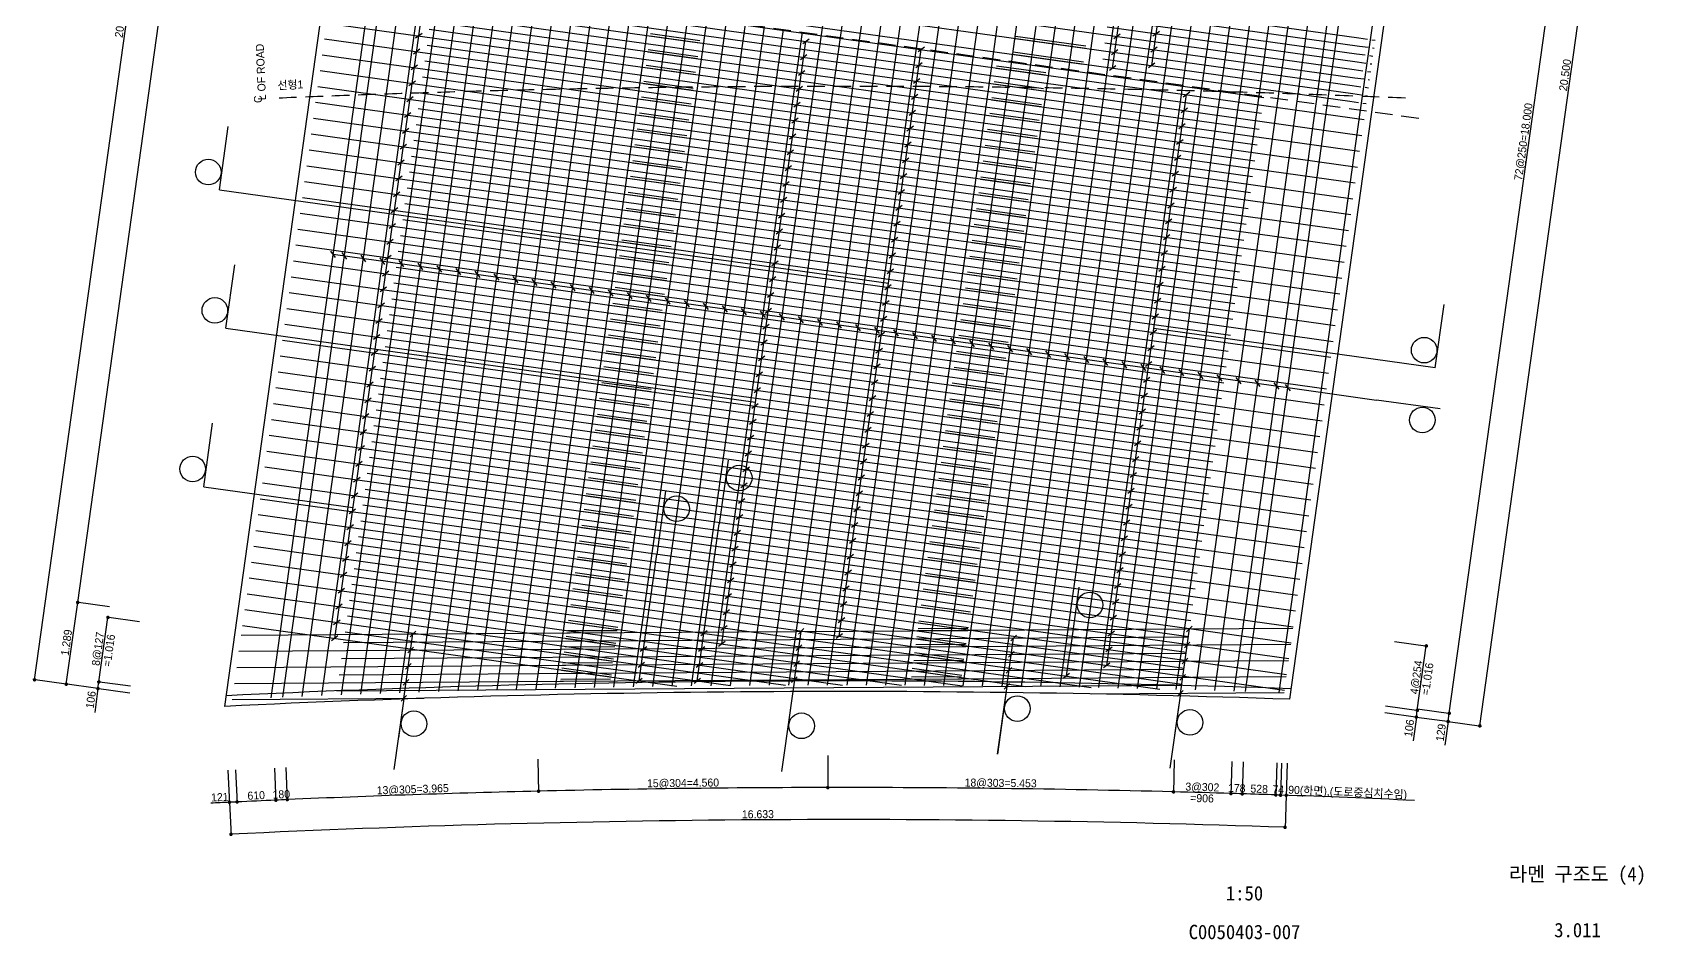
# Model space of a CAD drawing. Extents: x 2629709 to 3675628, y 1179 to 102095.
# Drawn here: x 3110804 to 3136242, y 1179 to 15340 of the extents above; entities that cross this region are included whole.
import ezdxf
from ezdxf.enums import TextEntityAlignment as Align

# ---------------------------------------------------------------- set-up
doc = ezdxf.new("R2010")
doc.units = 0
doc.header["$LTSCALE"] = 550
doc.header["$MEASUREMENT"] = 0
doc.linetypes.add('A-DASHD01', pattern=[0.75, 0.5, -0.25])
doc.linetypes.add('HIDDEN', pattern=[0.375, 0.25, -0.125])
for name, color, linetype in [('CS-CNTL', 1, 'A-DASHD01'), ('CS-CONC-MAJR', 4, 'CONTINUOUS'), ('CS-CONC-MINR', 3, 'A-DASHD01'), ('CS-DIML', 1, 'CONTINUOUS'), ('CS-DIMT', 3, 'CONTINUOUS'), ('CS-MISC', 3, 'CONTINUOUS'), ('CS-RBAR-EREC', 6, 'CONTINUOUS'), ('CS-RBAR-MAJR', 6, 'CONTINUOUS'), ('CS-SYMB', 3, 'CONTINUOUS'), ('CS-SYMB-LIN3', 1, 'CONTINUOUS'), ('CS-TEXT', 3, 'CONTINUOUS'), ('TITLE-TEXT', 7, 'CONTINUOUS')]:
    doc.layers.add(name, color=color, linetype=linetype)
doc.styles.add('A_STANDARD', font='Dotum.ttf')
doc.styles.add('TB_TEXT', font='DotumChe.ttf')

# ---------------------------------------------------------------- blocks, each defined once
blk = doc.blocks.new('CXLEATK')
at = {"layer": 'CS-MISC'}
blk.add_line((-0.883885, 0.883882), (0.883882, -0.883882), dxfattribs=at)
blk = doc.blocks.new('CSBNUM1')
at = {"layer": 'CS-SYMB-LIN3'}
blk.add_line((0, 0), (20, 0), dxfattribs=at)
blk.add_circle((5, 4.2), 4, dxfattribs=at)
at = {"layer": 'CS-TEXT', "style": 'A_STANDARD', "flags": 1}
blk.add_attdef('RB_NO', text='', height=2.5, dxfattribs=at).set_placement((5, 4.2), align=Align.MIDDLE)
for tag, p in [('RB_DIA', (11.5, 1.5)), ('RB_LEN', (1.739, -3.958874))]:
    blk.add_attdef(tag, p, '', height=2.5, dxfattribs=at)
blk = doc.blocks.new('CSNUM1-KCFIT')
at = {"layer": 'CS-SYMB-LIN3'}
blk.add_line((0, 0), (20, 0), dxfattribs=at)
blk.add_circle((5, 4.2), 4, dxfattribs=at)
at = {"layer": 'CS-TEXT', "style": 'A_STANDARD', "width": 1.529584, "flags": 1}
blk.add_attdef('RB_NO', text='', height=2.5, dxfattribs=at).set_placement((1.604173, 2.917017), (8.341627, 2.917017), align=Align.FIT)
at = {"layer": 'CS-TEXT', "style": 'A_STANDARD', "flags": 1}
for tag, p in [('RB_DIA', (11.5, 1.5)), ('RB_LEN', (1.739, -3.958874))]:
    blk.add_attdef(tag, p, '', height=2.5, dxfattribs=at)
blk = doc.blocks.new('CXDIMDT2')
at = {"layer": 'CS-MISC', "const_width": 0.5}
blk.add_lwpolyline([(0.25, 0, 1), (-0.25, 0, 1)], format="xyb", close=True, dxfattribs=at)

msp = doc.modelspace()

# ---------------------------------------------------------------- linework, layer by layer
at = {"layer": 'CS-CNTL'}
msp.add_line((3114613, 16495), (3132514, 13994), dxfattribs=at)
msp.add_arc((3123446, -195500), 210000, 87.59791, 92.40441, dxfattribs=at)
at = {"layer": 'CS-CONC-MAJR', "linetype": 'Continuous'}
for p, q in [((3113806, 4818), (3116674, 25346)), ((3132148, 17197), (3130434, 4928))]:
    msp.add_line(p, q, dxfattribs=at)
msp.add_arc((3123446, -195500), 200550, 88.00328, 92.7552, dxfattribs=at)
at = {"layer": 'CS-CONC-MINR', "linetype": 'Continuous'}
msp.add_arc((3123446, -195500), 200715, 87.99837, 92.74629, dxfattribs=at)
at = {"layer": 'CS-DIML'}
for p, q in [((3110835, 5233), (3113703, 25761)), ((3111509, 6440), (3114172, 25505)), ((3133405, 4513), (3136242, 24816)), ((3127671, 14784), (3129030, 24512)), ((3128282, 14825), (3129602, 24270)), ((3132928, 4710), (3135418, 22537)), ((3115522, 5880), (3116940, 16031)), ((3121568, 5792), (3122882, 15201)), ((3123402, 5915), (3124682, 15076)), ((3127579, 5457), (3128825, 14371)), ((3113721, 12884), (3124172, 11424)), ((3115499, 11878), (3130409, 9795)), ((3113824, 10724), (3122095, 9568)), ((3132710, 10104), (3128314, 10719)), ((3130409, 9795), (3131794, 9601)), ((3113478, 8248), (3115807, 7922)), ((3121288, 5958), (3121527, 7670)), ((3120345, 5711), (3120551, 7189)), ((3111330, 5164), (3111509, 6440)), ((3112004, 6371), (3111484, 6444)), ((3111840, 5200), (3111981, 6206)), ((3112476, 6137), (3111956, 6210)), ((3116602, 4941), (3116743, 5948)), ((3121184, 5215), (3121288, 5958)), ((3122701, 5233), (3122807, 5988)), ((3126019, 5129), (3126124, 5884)), ((3128730, 5021), (3128871, 6028)), ((3120275, 5215), (3120345, 5711)), ((3126950, 5293), (3127006, 5689)), ((3132075, 5832), (3132595, 5759)), ((3132429, 4756), (3132570, 5762)), ((3111330, 5164), (3110810, 5237)), ((3111825, 5095), (3111306, 5168)), ((3111825, 5095), (3111774, 4724)), ((3112321, 5026), (3111801, 5098)), ((3112335, 5131), (3111815, 5203)), ((3111825, 5095), (3111840, 5200)), ((3122701, 5233), (3122568, 4278)), ((3126019, 5129), (3125871, 4070)), ((3116602, 4941), (3116517, 4329)), ((3128730, 5021), (3128567, 3854)), ((3131920, 4721), (3132440, 4648)), ((3131934, 4825), (3132454, 4753)), ((3132415, 4651), (3132363, 4280)), ((3132415, 4651), (3132429, 4756)), ((3132415, 4651), (3132935, 4579)), ((3132433, 4779), (3132953, 4706)), ((3132910, 4582), (3132858, 4211)), ((3132910, 4582), (3132928, 4710)), ((3132910, 4582), (3133430, 4510))]:
    msp.add_line(p, q, dxfattribs=at)
at = {"layer": 'CS-DIML', "linetype": 'Continuous'}
for p, q in [((3113854, 3819), (3113880, 3295)), ((3113974, 3825), (3113999, 3301)), ((3113974, 3825), (3113999, 3301)), ((3114581, 3853), (3114604, 3328)), ((3114581, 3853), (3114604, 3328)), ((3114759, 3861), (3114782, 3336)), ((3114759, 3861), (3114782, 3336)), ((3118694, 3993), (3118707, 3469)), ((3118694, 3993), (3118707, 3469)), ((3123221, 4050), (3123222, 3525)), ((3123221, 4050), (3123222, 3525)), ((3128634, 3983), (3128620, 3458)), ((3128634, 3983), (3128620, 3458)), ((3129534, 3957), (3129518, 3432)), ((3129534, 3957), (3129518, 3432)), ((3129711, 3952), (3129695, 3427)), ((3129711, 3952), (3129695, 3427)), ((3130236, 3934), (3130218, 3410)), ((3130236, 3934), (3130218, 3410)), ((3130310, 3932), (3130292, 3407)), ((3130310, 3932), (3130292, 3407)), ((3130399, 3929), (3130381, 3404)), ((3113878, 3320), (3113904, 2796)), ((3130382, 3429), (3130364, 2904))]:
    msp.add_line(p, q, dxfattribs=at)
for radius, start, end in [(199050, 92.7552, 92.83939), (199050, 92.72074, 92.7552), (199050, 92.54644, 92.72074), (199050, 92.49504, 92.54644), (199050, 91.3646, 92.49504), (199050, 90.06474, 91.3646), (199050, 88.51032, 90.06474), (199050, 88.25175, 88.51032), (199050, 88.20091, 88.25175), (199050, 88.05024, 88.20091), (199050, 88.02901, 88.05024), (199050, 87.42651, 88.02901), (198550, 88.00328, 92.7552)]:
    msp.add_arc((3123446, -195500), radius, start, end, dxfattribs=at)
at = {"layer": 'CS-RBAR-EREC'}
for p, q in [((3120454, 15324), (3121226, 15216)), ((3126154, 15285), (3127253, 15131)), ((3120419, 15076), (3121192, 14968)), ((3126119, 15037), (3127218, 14884)), ((3120385, 14829), (3121157, 14721)), ((3125856, 14822), (3126629, 14714)), ((3120350, 14581), (3121123, 14473)), ((3125822, 14574), (3126594, 14466)), ((3120316, 14334), (3121088, 14226)), ((3125787, 14326), (3126560, 14219)), ((3120281, 14086), (3121053, 13978)), ((3125753, 14079), (3126525, 13971)), ((3120246, 13838), (3121019, 13731)), ((3125718, 13831), (3126491, 13723)), ((3120212, 13591), (3120984, 13483)), ((3125683, 13584), (3126456, 13476)), ((3120177, 13343), (3120950, 13235)), ((3125649, 13336), (3126421, 13228)), ((3120143, 13096), (3120915, 12988)), ((3125614, 13088), (3126387, 12981)), ((3120108, 12848), (3120881, 12740)), ((3125580, 12841), (3126352, 12733)), ((3120073, 12600), (3120846, 12493)), ((3125545, 12593), (3126318, 12485)), ((3120039, 12353), (3120811, 12245)), ((3125510, 12346), (3126283, 12238)), ((3120004, 12105), (3120777, 11997)), ((3125476, 12098), (3126248, 11990)), ((3119970, 11858), (3120742, 11750)), ((3125441, 11850), (3126214, 11743)), ((3119935, 11610), (3120708, 11502)), ((3125407, 11603), (3126179, 11495)), ((3119900, 11363), (3120673, 11255)), ((3125372, 11355), (3126145, 11247)), ((3119866, 11115), (3120638, 11007)), ((3125337, 11108), (3126110, 11000)), ((3119831, 10867), (3120604, 10759)), ((3125303, 10860), (3126075, 10752)), ((3119797, 10620), (3120569, 10512)), ((3125268, 10613), (3126041, 10505)), ((3119762, 10372), (3120535, 10264)), ((3125234, 10365), (3126006, 10257)), ((3119727, 10125), (3120500, 10017)), ((3125199, 10117), (3125972, 10009)), ((3119693, 9877), (3120465, 9769)), ((3125165, 9870), (3125937, 9762)), ((3119658, 9629), (3120431, 9521)), ((3125130, 9622), (3125902, 9514)), ((3119624, 9382), (3120396, 9274)), ((3125095, 9375), (3125868, 9267)), ((3119589, 9134), (3120362, 9026)), ((3125061, 9127), (3125833, 9019)), ((3119555, 8887), (3120327, 8779)), ((3125026, 8879), (3125799, 8771)), ((3119520, 8639), (3120292, 8531)), ((3124992, 8632), (3125764, 8524)), ((3119451, 8144), (3120223, 8036)), ((3119485, 8391), (3120258, 8283)), ((3124957, 8384), (3125729, 8276)), ((3119416, 7896), (3120189, 7788)), ((3124888, 7889), (3125660, 7781)), ((3124922, 8137), (3125695, 8029)), ((3119382, 7649), (3120154, 7541)), ((3124853, 7641), (3125626, 7533)), ((3119347, 7401), (3120119, 7293)), ((3124819, 7394), (3125591, 7286)), ((3119312, 7153), (3120085, 7045)), ((3124784, 7146), (3125556, 7038)), ((3119278, 6906), (3120050, 6798)), ((3124749, 6899), (3125522, 6791)), ((3119243, 6658), (3120016, 6550)), ((3124715, 6651), (3125487, 6543)), ((3119209, 6411), (3119981, 6303)), ((3124680, 6403), (3125453, 6295)), ((3119174, 6163), (3119946, 6055)), ((3124646, 6156), (3125418, 6048)), ((3119139, 5915), (3119912, 5807)), ((3119157, 6000), (3119933, 6005)), ((3124611, 5908), (3125384, 5800)), ((3124635, 6036), (3125411, 6041)), ((3119105, 5668), (3119877, 5560)), ((3119122, 5748), (3119898, 5753)), ((3124576, 5661), (3125349, 5553)), ((3124600, 5784), (3125376, 5789)), ((3119070, 5420), (3119843, 5312)), ((3119087, 5497), (3119863, 5502)), ((3124542, 5413), (3125314, 5305)), ((3124565, 5533), (3125341, 5538)), ((3119052, 5245), (3119828, 5250)), ((3124530, 5281), (3125305, 5286))]:
    msp.add_line(p, q, dxfattribs=at)
at = {"layer": 'CS-RBAR-MAJR'}
for p, q in [((3123124, 15306), (3124527, 25347)), ((3123421, 15264), (3124830, 25346)), ((3123718, 15223), (3125132, 25344)), ((3124015, 15181), (3125435, 25341)), ((3124313, 15140), (3125737, 25338)), ((3124610, 15098), (3126040, 25335)), ((3124907, 15057), (3126342, 25331)), ((3125204, 15015), (3126645, 25327)), ((3125501, 14974), (3126947, 25322)), ((3125798, 14932), (3127249, 25317)), ((3126095, 14891), (3127551, 25312)), ((3126392, 14849), (3127853, 25306)), ((3126689, 14808), (3128155, 25300)), ((3126987, 14766), (3128457, 25293)), ((3127284, 14724), (3128759, 25286)), ((3127581, 14683), (3129061, 25279)), ((3127878, 14641), (3129363, 25271)), ((3128175, 14600), (3129665, 25262)), ((3128472, 14558), (3129966, 25254)), ((3128769, 14517), (3130268, 25245)), ((3129066, 14475), (3130570, 25235)), ((3129363, 14434), (3130871, 25225)), ((3129661, 14392), (3131173, 25215)), ((3129958, 14351), (3131474, 25204)), ((3130255, 14309), (3131775, 25193)), ((3130552, 14268), (3132077, 25181)), ((3130849, 14226), (3132378, 25169)), ((3131024, 14202), (3132556, 25162)), ((3131544, 14129), (3133082, 25140)), ((3114532, 4952), (3116115, 16285)), ((3114712, 4960), (3116290, 16260)), ((3115016, 4973), (3116588, 16219)), ((3115321, 4985), (3116885, 16177)), ((3115626, 4998), (3117182, 16136)), ((3115930, 5009), (3117479, 16094)), ((3116235, 5020), (3117776, 16053)), ((3116539, 5031), (3118073, 16011)), ((3116843, 5041), (3118370, 15970)), ((3117148, 5051), (3118667, 15928)), ((3117452, 5060), (3118964, 15887)), ((3117756, 5069), (3119262, 15845)), ((3118060, 5078), (3119559, 15804)), ((3118364, 5086), (3119856, 15762)), ((3118668, 5093), (3120153, 15721)), ((3118972, 5100), (3120450, 15679)), ((3119276, 5107), (3120747, 15638)), ((3119580, 5113), (3121044, 15596)), ((3119883, 5118), (3121341, 15555)), ((3120187, 5124), (3121639, 15513)), ((3120490, 5128), (3121936, 15472)), ((3120794, 5132), (3122233, 15430)), ((3121097, 5136), (3122530, 15389)), ((3121401, 5140), (3122827, 15347)), ((3121704, 5142), (3123124, 15306)), ((3122007, 5145), (3123421, 15264)), ((3122311, 5147), (3123718, 15223)), ((3122614, 5148), (3124015, 15181)), ((3122917, 5149), (3124313, 15140)), ((3123220, 5150), (3124610, 15098)), ((3123523, 5150), (3124907, 15057)), ((3123826, 5150), (3125204, 15015)), ((3124128, 5149), (3125501, 14974)), ((3124431, 5148), (3125798, 14932)), ((3124734, 5146), (3126095, 14891)), ((3125036, 5144), (3126392, 14849)), ((3125339, 5141), (3126689, 14808)), ((3125641, 5138), (3126987, 14766)), ((3125944, 5134), (3127284, 14724)), ((3126246, 5130), (3127581, 14683)), ((3126548, 5126), (3127878, 14641)), ((3126851, 5121), (3128175, 14600)), ((3127153, 5116), (3128472, 14558)), ((3127455, 5110), (3128769, 14517)), ((3127757, 5104), (3129066, 14475)), ((3128059, 5097), (3129363, 14434)), ((3128361, 5090), (3129661, 14392)), ((3128663, 5082), (3129958, 14351)), ((3128964, 5074), (3130255, 14309)), ((3129266, 5066), (3130552, 14268)), ((3129568, 5057), (3130849, 14226)), ((3129746, 5051), (3131024, 14202)), ((3130273, 5034), (3131544, 14129))]:
    msp.add_line(p, q, dxfattribs=at)
at = {"layer": 'CS-RBAR-MAJR', "linetype": 'Continuous'}
for p, q in [((3117104, 16134), (3130031, 14328)), ((3119820, 16134), (3127248, 15096)), ((3115467, 15984), (3121221, 15180)), ((3117069, 15887), (3129997, 14081)), ((3119786, 15886), (3127213, 14848)), ((3126253, 15992), (3131514, 15257)), ((3115433, 15737), (3121187, 14933)), ((3117035, 15639), (3129962, 13833)), ((3120484, 15536), (3126624, 14678)), ((3126218, 15744), (3131479, 15009)), ((3127621, 15675), (3131525, 15129)), ((3115398, 15489), (3121152, 14685)), ((3117000, 15392), (3129927, 13585)), ((3120449, 15288), (3126589, 14430)), ((3126183, 15497), (3131445, 14762)), ((3127586, 15427), (3131491, 14882)), ((3115364, 15242), (3121118, 14438)), ((3116965, 15144), (3129893, 13338)), ((3120414, 15041), (3126555, 14183)), ((3126149, 15249), (3131410, 14514)), ((3127551, 15180), (3131456, 14634)), ((3115329, 14994), (3121083, 14190)), ((3116931, 14896), (3129858, 13090)), ((3120380, 14793), (3126520, 13935)), ((3125851, 14786), (3131598, 13983)), ((3126114, 15002), (3131376, 14267)), ((3127517, 14932), (3131421, 14386)), ((3115294, 14746), (3121048, 13942)), ((3116896, 14649), (3129824, 12843)), ((3120345, 14546), (3126486, 13688)), ((3125817, 14538), (3131564, 13735)), ((3115225, 14251), (3120979, 13447)), ((3115260, 14499), (3121014, 13695)), ((3116862, 14401), (3129789, 12595)), ((3120311, 14298), (3126451, 13440)), ((3125782, 14291), (3131529, 13488)), ((3115191, 14004), (3120945, 13200)), ((3116827, 14154), (3129755, 12347)), ((3120276, 14050), (3126416, 13192)), ((3125748, 14043), (3131494, 13240)), ((3115156, 13756), (3120910, 12952)), ((3116793, 13906), (3129720, 12100)), ((3120241, 13803), (3126382, 12945)), ((3125713, 13796), (3131460, 12993)), ((3115121, 13508), (3120876, 12704)), ((3116758, 13658), (3129685, 11852)), ((3120207, 13555), (3126347, 12697)), ((3125678, 13548), (3131425, 12745)), ((3115087, 13261), (3120841, 12457)), ((3116723, 13411), (3129651, 11605)), ((3120172, 13308), (3126313, 12450)), ((3125644, 13300), (3131391, 12497)), ((3115052, 13013), (3120806, 12209)), ((3116689, 13163), (3129616, 11357)), ((3120138, 13060), (3126278, 12202)), ((3125609, 13053), (3131356, 12250)), ((3115018, 12766), (3120772, 11962)), ((3116654, 12916), (3129582, 11109)), ((3120103, 12812), (3126243, 11955)), ((3125575, 12805), (3131321, 12002)), ((3114983, 12518), (3120737, 11714)), ((3116620, 12668), (3129547, 10862)), ((3120068, 12565), (3126209, 11707)), ((3125540, 12558), (3131287, 11755)), ((3114948, 12270), (3120703, 11467)), ((3116585, 12420), (3129512, 10614)), ((3120034, 12317), (3126174, 11459)), ((3125505, 12310), (3131252, 11507)), ((3114914, 12023), (3120668, 11219)), ((3116550, 12173), (3129478, 10367)), ((3119999, 12070), (3126140, 11212)), ((3125471, 12062), (3131218, 11260)), ((3114879, 11775), (3120633, 10971)), ((3116516, 11925), (3129443, 10119)), ((3119965, 11822), (3126105, 10964)), ((3125436, 11815), (3131183, 11012)), ((3114845, 11528), (3120599, 10724)), ((3116481, 11678), (3129409, 9871)), ((3119930, 11574), (3126070, 10717)), ((3125402, 11567), (3131148, 10764)), ((3114810, 11280), (3120564, 10476)), ((3116447, 11430), (3129374, 9624)), ((3119895, 11327), (3126036, 10469)), ((3125367, 11320), (3131114, 10517)), ((3114775, 11032), (3120530, 10229)), ((3116412, 11182), (3129339, 9376)), ((3119861, 11079), (3126001, 10221)), ((3125333, 11072), (3131079, 10269)), ((3114741, 10785), (3120495, 9981)), ((3116343, 10687), (3129270, 8881)), ((3116377, 10935), (3129305, 9129)), ((3119826, 10832), (3125967, 9974)), ((3125298, 10824), (3131045, 10022)), ((3114706, 10537), (3120460, 9733)), ((3116308, 10440), (3129236, 8634)), ((3119792, 10584), (3125932, 9726)), ((3125263, 10577), (3131010, 9774)), ((3114672, 10290), (3120426, 9486)), ((3116274, 10192), (3129201, 8386)), ((3119757, 10336), (3125897, 9479)), ((3125229, 10329), (3130975, 9526)), ((3114637, 10042), (3120391, 9238)), ((3116239, 9945), (3129166, 8138)), ((3119722, 10089), (3125863, 9231)), ((3125194, 10082), (3130941, 9279)), ((3114603, 9795), (3120357, 8991)), ((3116204, 9697), (3129132, 7891)), ((3119688, 9841), (3125828, 8983)), ((3125160, 9834), (3130906, 9031)), ((3114568, 9547), (3120322, 8743)), ((3116170, 9449), (3129097, 7643)), ((3119653, 9594), (3125794, 8736)), ((3125125, 9586), (3130872, 8784)), ((3114533, 9299), (3120287, 8495)), ((3116135, 9202), (3129063, 7396)), ((3119619, 9346), (3125759, 8488)), ((3125090, 9339), (3130837, 8536)), ((3114499, 9052), (3120253, 8248)), ((3116101, 8954), (3129028, 7148)), ((3119584, 9098), (3125724, 8241)), ((3125056, 9091), (3130803, 8288)), ((3114464, 8804), (3120218, 8000)), ((3116066, 8707), (3128993, 6900)), ((3119550, 8851), (3125690, 7993)), ((3125021, 8844), (3130768, 8041)), ((3114430, 8557), (3120184, 7753)), ((3116031, 8459), (3128959, 6653)), ((3119515, 8603), (3125655, 7745)), ((3124987, 8596), (3130733, 7793)), ((3114395, 8309), (3120149, 7505)), ((3115997, 8211), (3128924, 6405)), ((3119480, 8356), (3125621, 7498)), ((3124952, 8349), (3130699, 7546)), ((3114360, 8061), (3120114, 7257)), ((3115962, 7964), (3128890, 6158)), ((3119446, 8108), (3125586, 7250)), ((3124917, 8101), (3130664, 7298)), ((3114326, 7814), (3120080, 7010)), ((3115928, 7716), (3128855, 5910)), ((3119411, 7861), (3125552, 7003)), ((3124883, 7853), (3130630, 7050)), ((3114291, 7566), (3120045, 6762)), ((3115893, 7469), (3128821, 5662)), ((3119377, 7613), (3125517, 6755)), ((3124848, 7606), (3130595, 6803)), ((3114257, 7319), (3120011, 6515)), ((3115858, 7221), (3128786, 5415)), ((3119342, 7365), (3125482, 6507)), ((3124814, 7358), (3130560, 6555)), ((3114222, 7071), (3119976, 6267)), ((3115824, 6973), (3128751, 5167)), ((3119273, 6870), (3125413, 6012)), ((3119307, 7118), (3125448, 6260)), ((3124779, 7111), (3130526, 6308)), ((3114187, 6823), (3119942, 6019)), ((3115789, 6726), (3127338, 5112)), ((3119238, 6623), (3125379, 5765)), ((3124710, 6615), (3130457, 5812)), ((3124744, 6863), (3130491, 6060)), ((3114153, 6576), (3119907, 5772)), ((3115755, 6478), (3125324, 5141)), ((3119204, 6375), (3125344, 5517)), ((3124675, 6368), (3130422, 5565)), ((3114118, 6328), (3119872, 5524)), ((3115720, 6231), (3123454, 5150)), ((3119169, 6127), (3125309, 5269)), ((3124641, 6120), (3130387, 5317)), ((3114063, 5930), (3119934, 5969)), ((3114084, 6081), (3119838, 5277)), ((3115662, 5815), (3128854, 5902)), ((3115686, 5983), (3121702, 5142)), ((3119134, 5880), (3124373, 5148)), ((3119146, 5964), (3125412, 6005)), ((3124606, 5873), (3130353, 5070)), ((3124624, 6000), (3130488, 6039)), ((3114027, 5679), (3119899, 5717)), ((3115627, 5563), (3128819, 5650)), ((3119100, 5632), (3122565, 5148)), ((3119111, 5712), (3125377, 5753)), ((3124571, 5625), (3128410, 5089)), ((3124589, 5748), (3130453, 5787)), ((3113992, 5427), (3119864, 5466)), ((3115592, 5312), (3128784, 5399)), ((3119065, 5385), (3120863, 5133)), ((3119076, 5461), (3125342, 5502)), ((3124537, 5377), (3126311, 5130)), ((3124554, 5497), (3130418, 5535)), ((3113957, 5175), (3119829, 5214)), ((3115557, 5060), (3128749, 5147)), ((3119041, 5209), (3125307, 5250)), ((3124518, 5245), (3130383, 5284)), ((3113922, 4924), (3116913, 4944)), ((3127335, 5012), (3130348, 5032))]:
    msp.add_line(p, q, dxfattribs=at)
at = {"layer": 'CS-RBAR-MAJR', "linetype": 'HIDDEN'}
for p, q in [((3131479, 15009), (3131737, 14973)), ((3131514, 15257), (3131771, 15221)), ((3131525, 15129), (3131754, 15097)), ((3131445, 14762), (3131702, 14726)), ((3131491, 14882), (3131719, 14850)), ((3131410, 14514), (3131667, 14478)), ((3131456, 14634), (3131685, 14602)), ((3131376, 14267), (3131633, 14231)), ((3131421, 14386), (3131650, 14354))]:
    msp.add_line(p, q, dxfattribs=at)

# ---------------------------------------------------------------- block references
at = {"layer": 'CS-RBAR-MAJR', "xscale": 50, "yscale": 50, "zscale": 50}
for p, rotation in [((3113721, 12884), 82.04627800000003), ((3113824, 10724), 82.04627800000003), ((3132710, 10104), 82.04627800000003), ((3132784, 9463), 172.046278), ((3113478, 8248), 82.04627800000003)]:
    msp.add_blockref('CSBNUM1', p, dxfattribs=dict(at, rotation=rotation))
at = {"layer": 'CS-SYMB'}
for name, p, xscale, yscale, zscale, rotation in [('CXLEATK', (3116836, 15288), 49.99999999999999, 49.99999999999999, 49.99999999999999, 262.046278), ('CXLEATK', (3127740, 15279), 49.99999999999999, 49.99999999999999, 49.99999999999999, 262.046278), ('CXLEATK', (3128351, 15320), 49.99999999999999, 49.99999999999999, 49.99999999999999, 262.046278), ('CXLEATK', (3116802, 15041), 49.99999999999999, 49.99999999999999, 49.99999999999999, 262.046278), ('CXLEATK', (3122882, 15201), 49.99999999999999, 49.99999999999999, 49.99999999999999, 262.046278), ('CXLEATK', (3124682, 15076), 49.99999999999999, 49.99999999999999, 49.99999999999999, 262.046278), ('CXLEATK', (3127705, 15032), 49.99999999999999, 49.99999999999999, 49.99999999999999, 262.046278), ('CXLEATK', (3128317, 15073), 49.99999999999999, 49.99999999999999, 49.99999999999999, 262.046278), ('CXLEATK', (3116767, 14793), 49.99999999999999, 49.99999999999999, 49.99999999999999, 262.046278), ('CXLEATK', (3122813, 14706), 49.99999999999999, 49.99999999999999, 49.99999999999999, 262.046278), ('CXLEATK', (3122848, 14953), 49.99999999999999, 49.99999999999999, 49.99999999999999, 262.046278), ('CXLEATK', (3124648, 14828), 49.99999999999999, 49.99999999999999, 49.99999999999999, 262.046278), ('CXLEATK', (3127671, 14784), 49.99999999999999, 49.99999999999999, 49.99999999999999, 262.046278), ('CXLEATK', (3128282, 14825), 49.99999999999999, 49.99999999999999, 49.99999999999999, 262.046278), ('CXLEATK', (3116732, 14545), 49.99999999999999, 49.99999999999999, 49.99999999999999, 262.046278), ('CXLEATK', (3122778, 14458), 49.99999999999999, 49.99999999999999, 49.99999999999999, 262.046278), ('CXLEATK', (3124613, 14580), 49.99999999999999, 49.99999999999999, 49.99999999999999, 262.046278), ('CXLEATK', (3116698, 14298), 49.99999999999999, 49.99999999999999, 49.99999999999999, 262.046278), ('CXLEATK', (3122744, 14210), 49.99999999999999, 49.99999999999999, 49.99999999999999, 262.046278), ('CXLEATK', (3124578, 14333), 49.99999999999999, 49.99999999999999, 49.99999999999999, 262.046278), ('CXLEATK', (3128825, 14371), 49.99999999999999, 49.99999999999999, 49.99999999999999, 262.046278), ('CXLEATK', (3116663, 14050), 49.99999999999999, 49.99999999999999, 49.99999999999999, 262.046278), ('CXLEATK', (3122709, 13963), 49.99999999999999, 49.99999999999999, 49.99999999999999, 262.046278), ('CXLEATK', (3124544, 14085), 49.99999999999999, 49.99999999999999, 49.99999999999999, 262.046278), ('CXLEATK', (3128790, 14123), 49.99999999999999, 49.99999999999999, 49.99999999999999, 262.046278), ('CXLEATK', (3116629, 13803), 49.99999999999999, 49.99999999999999, 49.99999999999999, 262.046278), ('CXLEATK', (3122675, 13715), 49.99999999999999, 49.99999999999999, 49.99999999999999, 262.046278), ('CXLEATK', (3124509, 13838), 49.99999999999999, 49.99999999999999, 49.99999999999999, 262.046278), ('CXLEATK', (3128755, 13875), 49.99999999999999, 49.99999999999999, 49.99999999999999, 262.046278), ('CXLEATK', (3116594, 13555), 49.99999999999999, 49.99999999999999, 49.99999999999999, 262.046278), ('CXLEATK', (3122640, 13468), 49.99999999999999, 49.99999999999999, 49.99999999999999, 262.046278), ('CXLEATK', (3124475, 13590), 49.99999999999999, 49.99999999999999, 49.99999999999999, 262.046278), ('CXLEATK', (3128721, 13628), 49.99999999999999, 49.99999999999999, 49.99999999999999, 262.046278), ('CXLEATK', (3116559, 13308), 49.99999999999999, 49.99999999999999, 49.99999999999999, 262.046278), ('CXLEATK', (3122606, 13220), 49.99999999999999, 49.99999999999999, 49.99999999999999, 262.046278), ('CXLEATK', (3124440, 13342), 49.99999999999999, 49.99999999999999, 49.99999999999999, 262.046278), ('CXLEATK', (3128686, 13380), 49.99999999999999, 49.99999999999999, 49.99999999999999, 262.046278), ('CXLEATK', (3116525, 13060), 49.99999999999999, 49.99999999999999, 49.99999999999999, 262.046278), ('CXLEATK', (3122571, 12972), 49.99999999999999, 49.99999999999999, 49.99999999999999, 262.046278), ('CXLEATK', (3124405, 13095), 49.99999999999999, 49.99999999999999, 49.99999999999999, 262.046278), ('CXLEATK', (3128652, 13133), 49.99999999999999, 49.99999999999999, 49.99999999999999, 262.046278), ('CXLEATK', (3116490, 12812), 49.99999999999999, 49.99999999999999, 49.99999999999999, 262.046278), ('CXLEATK', (3122536, 12725), 49.99999999999999, 49.99999999999999, 49.99999999999999, 262.046278), ('CXLEATK', (3124371, 12847), 49.99999999999999, 49.99999999999999, 49.99999999999999, 262.046278), ('CXLEATK', (3128617, 12885), 49.99999999999999, 49.99999999999999, 49.99999999999999, 262.046278), ('CXLEATK', (3116456, 12565), 49.99999999999999, 49.99999999999999, 49.99999999999999, 262.046278), ('CXLEATK', (3122502, 12477), 49.99999999999999, 49.99999999999999, 49.99999999999999, 262.046278), ('CXLEATK', (3124336, 12600), 49.99999999999999, 49.99999999999999, 49.99999999999999, 262.046278), ('CXLEATK', (3128582, 12637), 49.99999999999999, 49.99999999999999, 49.99999999999999, 262.046278), ('CXLEATK', (3116421, 12317), 49.99999999999999, 49.99999999999999, 49.99999999999999, 262.046278), ('CXLEATK', (3122467, 12230), 49.99999999999999, 49.99999999999999, 49.99999999999999, 262.046278), ('CXLEATK', (3124302, 12352), 49.99999999999999, 49.99999999999999, 49.99999999999999, 262.046278), ('CXLEATK', (3128548, 12390), 49.99999999999999, 49.99999999999999, 49.99999999999999, 262.046278), ('CXLEATK', (3116386, 12070), 49.99999999999999, 49.99999999999999, 49.99999999999999, 262.046278), ('CXLEATK', (3122433, 11982), 49.99999999999999, 49.99999999999999, 49.99999999999999, 262.046278), ('CXLEATK', (3124267, 12104), 49.99999999999999, 49.99999999999999, 49.99999999999999, 262.046278), ('CXLEATK', (3128513, 12142), 49.99999999999999, 49.99999999999999, 49.99999999999999, 262.046278), ('CXLEATK', (3115499, 11878), 50, 50, 50, 172.046278), ('CXLEATK', (3115675, 11853), 50, 50, 50, 172.046278), ('CXLEATK', (3115972, 11812), 50, 50, 50, 172.046278), ('CXLEATK', (3116269, 11770), 50, 50, 50, 172.046278), ('CXLEATK', (3116352, 11822), 49.99999999999999, 49.99999999999999, 49.99999999999999, 262.046278), ('CXLEATK', (3116566, 11729), 50, 50, 50, 172.046278), ('CXLEATK', (3116863, 11687), 50, 50, 50, 172.046278), ('CXLEATK', (3122398, 11734), 49.99999999999999, 49.99999999999999, 49.99999999999999, 262.046278), ('CXLEATK', (3124233, 11857), 49.99999999999999, 49.99999999999999, 49.99999999999999, 262.046278), ('CXLEATK', (3128479, 11895), 49.99999999999999, 49.99999999999999, 49.99999999999999, 262.046278), ('CXLEATK', (3116317, 11574), 49.99999999999999, 49.99999999999999, 49.99999999999999, 262.046278), ('CXLEATK', (3117160, 11646), 50, 50, 50, 172.046278), ('CXLEATK', (3117457, 11604), 50, 50, 50, 172.046278), ('CXLEATK', (3117755, 11563), 50, 50, 50, 172.046278), ('CXLEATK', (3118052, 11521), 50, 50, 50, 172.046278), ('CXLEATK', (3118349, 11480), 50, 50, 50, 172.046278), ('CXLEATK', (3118646, 11438), 50, 50, 50, 172.046278), ('CXLEATK', (3122363, 11487), 49.99999999999999, 49.99999999999999, 49.99999999999999, 262.046278), ('CXLEATK', (3124198, 11609), 49.99999999999999, 49.99999999999999, 49.99999999999999, 262.046278), ('CXLEATK', (3128409, 11399), 49.99999999999999, 49.99999999999999, 49.99999999999999, 262.046278), ('CXLEATK', (3128444, 11647), 49.99999999999999, 49.99999999999999, 49.99999999999999, 262.046278), ('CXLEATK', (3116283, 11327), 49.99999999999999, 49.99999999999999, 49.99999999999999, 262.046278), ('CXLEATK', (3118943, 11397), 50, 50, 50, 172.046278), ('CXLEATK', (3119240, 11355), 50, 50, 50, 172.046278), ('CXLEATK', (3119537, 11314), 50, 50, 50, 172.046278), ('CXLEATK', (3119834, 11272), 50, 50, 50, 172.046278), ('CXLEATK', (3120131, 11231), 50, 50, 50, 172.046278), ('CXLEATK', (3120429, 11189), 50, 50, 50, 172.046278), ('CXLEATK', (3120726, 11148), 50, 50, 50, 172.046278), ('CXLEATK', (3122329, 11239), 49.99999999999999, 49.99999999999999, 49.99999999999999, 262.046278), ('CXLEATK', (3124163, 11362), 49.99999999999999, 49.99999999999999, 49.99999999999999, 262.046278), ('CXLEATK', (3128375, 11152), 49.99999999999999, 49.99999999999999, 49.99999999999999, 262.046278), ('CXLEATK', (3116248, 11079), 49.99999999999999, 49.99999999999999, 49.99999999999999, 262.046278), ('CXLEATK', (3121023, 11106), 50, 50, 50, 172.046278), ('CXLEATK', (3121320, 11065), 50, 50, 50, 172.046278), ('CXLEATK', (3121617, 11023), 50, 50, 50, 172.046278), ('CXLEATK', (3121914, 10982), 50, 50, 50, 172.046278), ('CXLEATK', (3122211, 10940), 50, 50, 50, 172.046278), ('CXLEATK', (3122294, 10992), 49.99999999999999, 49.99999999999999, 49.99999999999999, 262.046278), ('CXLEATK', (3122508, 10899), 50, 50, 50, 172.046278), ('CXLEATK', (3124129, 11114), 49.99999999999999, 49.99999999999999, 49.99999999999999, 262.046278), ('CXLEATK', (3128340, 10904), 49.99999999999999, 49.99999999999999, 49.99999999999999, 262.046278), ('CXLEATK', (3116214, 10832), 49.99999999999999, 49.99999999999999, 49.99999999999999, 262.046278), ('CXLEATK', (3122260, 10744), 49.99999999999999, 49.99999999999999, 49.99999999999999, 262.046278), ('CXLEATK', (3122805, 10857), 50, 50, 50, 172.046278), ('CXLEATK', (3123103, 10816), 50, 50, 50, 172.046278), ('CXLEATK', (3123400, 10774), 50, 50, 50, 172.046278), ('CXLEATK', (3123697, 10733), 50, 50, 50, 172.046278), ('CXLEATK', (3123994, 10691), 50, 50, 50, 172.046278), ('CXLEATK', (3124094, 10866), 49.99999999999999, 49.99999999999999, 49.99999999999999, 262.046278), ('CXLEATK', (3124291, 10650), 50, 50, 50, 172.046278), ('CXLEATK', (3128306, 10657), 49.99999999999999, 49.99999999999999, 49.99999999999999, 262.046278), ('CXLEATK', (3116179, 10584), 49.99999999999999, 49.99999999999999, 49.99999999999999, 262.046278), ('CXLEATK', (3122225, 10497), 49.99999999999999, 49.99999999999999, 49.99999999999999, 262.046278), ('CXLEATK', (3124060, 10619), 49.99999999999999, 49.99999999999999, 49.99999999999999, 262.046278), ('CXLEATK', (3124588, 10608), 50, 50, 50, 172.046278), ('CXLEATK', (3124885, 10567), 50, 50, 50, 172.046278), ('CXLEATK', (3125182, 10525), 50, 50, 50, 172.046278), ('CXLEATK', (3125479, 10484), 50, 50, 50, 172.046278), ('CXLEATK', (3125777, 10442), 50, 50, 50, 172.046278), ('CXLEATK', (3126074, 10401), 50, 50, 50, 172.046278), ('CXLEATK', (3128271, 10409), 49.99999999999999, 49.99999999999999, 49.99999999999999, 262.046278), ('CXLEATK', (3116144, 10336), 49.99999999999999, 49.99999999999999, 49.99999999999999, 262.046278), ('CXLEATK', (3122190, 10249), 49.99999999999999, 49.99999999999999, 49.99999999999999, 262.046278), ('CXLEATK', (3124025, 10371), 49.99999999999999, 49.99999999999999, 49.99999999999999, 262.046278), ('CXLEATK', (3126371, 10359), 50, 50, 50, 172.046278), ('CXLEATK', (3126668, 10318), 50, 50, 50, 172.046278), ('CXLEATK', (3126965, 10276), 50, 50, 50, 172.046278), ('CXLEATK', (3127262, 10234), 50, 50, 50, 172.046278), ('CXLEATK', (3127559, 10193), 50, 50, 50, 172.046278), ('CXLEATK', (3127856, 10151), 50, 50, 50, 172.046278), ('CXLEATK', (3128236, 10161), 49.99999999999999, 49.99999999999999, 49.99999999999999, 262.046278), ('CXLEATK', (3116110, 10089), 49.99999999999999, 49.99999999999999, 49.99999999999999, 262.046278), ('CXLEATK', (3122156, 10001), 49.99999999999999, 49.99999999999999, 49.99999999999999, 262.046278), ('CXLEATK', (3123956, 9876), 49.99999999999999, 49.99999999999999, 49.99999999999999, 262.046278), ('CXLEATK', (3123990, 10124), 49.99999999999999, 49.99999999999999, 49.99999999999999, 262.046278), ('CXLEATK', (3128154, 10110), 50, 50, 50, 172.046278), ('CXLEATK', (3128202, 9914), 49.99999999999999, 49.99999999999999, 49.99999999999999, 262.046278), ('CXLEATK', (3128451, 10068), 50, 50, 50, 172.046278), ('CXLEATK', (3128748, 10027), 50, 50, 50, 172.046278), ('CXLEATK', (3129045, 9985), 50, 50, 50, 172.046278), ('CXLEATK', (3129342, 9944), 50, 50, 50, 172.046278), ('CXLEATK', (3129639, 9902), 50, 50, 50, 172.046278), ('CXLEATK', (3116075, 9841), 49.99999999999999, 49.99999999999999, 49.99999999999999, 262.046278), ('CXLEATK', (3122121, 9754), 49.99999999999999, 49.99999999999999, 49.99999999999999, 262.046278), ('CXLEATK', (3123921, 9628), 49.99999999999999, 49.99999999999999, 49.99999999999999, 262.046278), ('CXLEATK', (3128167, 9666), 49.99999999999999, 49.99999999999999, 49.99999999999999, 262.046278), ('CXLEATK', (3129936, 9861), 50, 50, 50, 172.046278), ('CXLEATK', (3130233, 9819), 50, 50, 50, 172.046278), ('CXLEATK', (3130409, 9795), 50, 50, 50, 172.046278), ('CXLEATK', (3116041, 9594), 49.99999999999999, 49.99999999999999, 49.99999999999999, 262.046278), ('CXLEATK', (3122087, 9506), 49.99999999999999, 49.99999999999999, 49.99999999999999, 262.046278), ('CXLEATK', (3123887, 9381), 49.99999999999999, 49.99999999999999, 49.99999999999999, 262.046278), ('CXLEATK', (3128133, 9419), 49.99999999999999, 49.99999999999999, 49.99999999999999, 262.046278), ('CXLEATK', (3116006, 9346), 49.99999999999999, 49.99999999999999, 49.99999999999999, 262.046278), ('CXLEATK', (3122052, 9259), 49.99999999999999, 49.99999999999999, 49.99999999999999, 262.046278), ('CXLEATK', (3123852, 9133), 49.99999999999999, 49.99999999999999, 49.99999999999999, 262.046278), ('CXLEATK', (3128098, 9171), 49.99999999999999, 49.99999999999999, 49.99999999999999, 262.046278), ('CXLEATK', (3115971, 9098), 49.99999999999999, 49.99999999999999, 49.99999999999999, 262.046278), ('CXLEATK', (3122017, 9011), 49.99999999999999, 49.99999999999999, 49.99999999999999, 262.046278), ('CXLEATK', (3123817, 8886), 49.99999999999999, 49.99999999999999, 49.99999999999999, 262.046278), ('CXLEATK', (3128063, 8923), 49.99999999999999, 49.99999999999999, 49.99999999999999, 262.046278), ('CXLEATK', (3115902, 8603), 49.99999999999999, 49.99999999999999, 49.99999999999999, 262.046278), ('CXLEATK', (3115937, 8851), 49.99999999999999, 49.99999999999999, 49.99999999999999, 262.046278), ('CSNUM1-KCFIT', (3121666, 8661), 49.99999999999999, 49.99999999999999, 49.99999999999999, 262.046278), ('CXLEATK', (3121983, 8763), 49.99999999999999, 49.99999999999999, 49.99999999999999, 262.046278), ('CXLEATK', (3123783, 8638), 49.99999999999999, 49.99999999999999, 49.99999999999999, 262.046278), ('CXLEATK', (3128029, 8676), 49.99999999999999, 49.99999999999999, 49.99999999999999, 262.046278), ('CXLEATK', (3115868, 8356), 49.99999999999999, 49.99999999999999, 49.99999999999999, 262.046278), ('CXLEATK', (3121948, 8516), 49.99999999999999, 49.99999999999999, 49.99999999999999, 262.046278), ('CXLEATK', (3123748, 8390), 49.99999999999999, 49.99999999999999, 49.99999999999999, 262.046278), ('CXLEATK', (3127994, 8428), 49.99999999999999, 49.99999999999999, 49.99999999999999, 262.046278), ('CXLEATK', (3115833, 8108), 49.99999999999999, 49.99999999999999, 49.99999999999999, 262.046278), ('CSNUM1-KCFIT', (3120690, 8180), 49.99999999999999, 49.99999999999999, 49.99999999999999, 262.046278), ('CXLEATK', (3121914, 8268), 49.99999999999999, 49.99999999999999, 49.99999999999999, 262.046278), ('CXLEATK', (3123714, 8143), 49.99999999999999, 49.99999999999999, 49.99999999999999, 262.046278), ('CXLEATK', (3127960, 8181), 49.99999999999999, 49.99999999999999, 49.99999999999999, 262.046278), ('CXLEATK', (3115798, 7860), 49.99999999999999, 49.99999999999999, 49.99999999999999, 262.046278), ('CXLEATK', (3121879, 8021), 49.99999999999999, 49.99999999999999, 49.99999999999999, 262.046278), ('CXLEATK', (3123679, 7895), 49.99999999999999, 49.99999999999999, 49.99999999999999, 262.046278), ('CXLEATK', (3127925, 7933), 49.99999999999999, 49.99999999999999, 49.99999999999999, 262.046278), ('CXLEATK', (3115764, 7613), 49.99999999999999, 49.99999999999999, 49.99999999999999, 262.046278), ('CXLEATK', (3121844, 7773), 49.99999999999999, 49.99999999999999, 49.99999999999999, 262.046278), ('CXLEATK', (3123644, 7648), 49.99999999999999, 49.99999999999999, 49.99999999999999, 262.046278), ('CXLEATK', (3127891, 7686), 49.99999999999999, 49.99999999999999, 49.99999999999999, 262.046278), ('CXLEATK', (3115729, 7365), 49.99999999999999, 49.99999999999999, 49.99999999999999, 262.046278), ('CXLEATK', (3121810, 7525), 49.99999999999999, 49.99999999999999, 49.99999999999999, 262.046278), ('CXLEATK', (3123610, 7400), 49.99999999999999, 49.99999999999999, 49.99999999999999, 262.046278), ('CXLEATK', (3127856, 7438), 49.99999999999999, 49.99999999999999, 49.99999999999999, 262.046278), ('CXLEATK', (3115695, 7118), 49.99999999999999, 49.99999999999999, 49.99999999999999, 262.046278), ('CXLEATK', (3121775, 7278), 49.99999999999999, 49.99999999999999, 49.99999999999999, 262.046278), ('CXLEATK', (3123575, 7153), 49.99999999999999, 49.99999999999999, 49.99999999999999, 262.046278), ('CXLEATK', (3127821, 7190), 49.99999999999999, 49.99999999999999, 49.99999999999999, 262.046278), ('CXLEATK', (3115660, 6870), 49.99999999999999, 49.99999999999999, 49.99999999999999, 262.046278), ('CXLEATK', (3121741, 7030), 49.99999999999999, 49.99999999999999, 49.99999999999999, 262.046278), ('CXLEATK', (3123541, 6905), 49.99999999999999, 49.99999999999999, 49.99999999999999, 262.046278), ('CXLEATK', (3127787, 6943), 49.99999999999999, 49.99999999999999, 49.99999999999999, 262.046278), ('CXLEATK', (3115625, 6622), 49.99999999999999, 49.99999999999999, 49.99999999999999, 262.046278), ('CXLEATK', (3121706, 6783), 49.99999999999999, 49.99999999999999, 49.99999999999999, 262.046278), ('CXLEATK', (3123506, 6657), 49.99999999999999, 49.99999999999999, 49.99999999999999, 262.046278), ('CSNUM1-KCFIT', (3127144, 6679), 49.99999999999999, 49.99999999999999, 49.99999999999999, 262.046278), ('CXLEATK', (3127752, 6695), 49.99999999999999, 49.99999999999999, 49.99999999999999, 262.046278), ('CXDIMDT2', (3111509, 6440), 54.99999999999999, 54.99999999999999, 54.99999999999999, 172.046278), ('CXDIMDT2', (3111509, 6440), 54.99999999999999, 54.99999999999999, 54.99999999999999, 172.046278), ('CXLEATK', (3115591, 6375), 49.99999999999999, 49.99999999999999, 49.99999999999999, 262.046278), ('CXLEATK', (3121671, 6535), 49.99999999999999, 49.99999999999999, 49.99999999999999, 262.046278), ('CXLEATK', (3123471, 6410), 49.99999999999999, 49.99999999999999, 49.99999999999999, 262.046278), ('CXLEATK', (3127718, 6448), 49.99999999999999, 49.99999999999999, 49.99999999999999, 262.046278), ('CXDIMDT2', (3111981, 6206), 54.99999999999999, 54.99999999999999, 54.99999999999999, 172.046278), ('CXLEATK', (3115556, 6127), 49.99999999999999, 49.99999999999999, 49.99999999999999, 262.046278), ('CXLEATK', (3121637, 6287), 49.99999999999999, 49.99999999999999, 49.99999999999999, 262.046278), ('CXLEATK', (3123437, 6162), 49.99999999999999, 49.99999999999999, 49.99999999999999, 262.046278), ('CXLEATK', (3127683, 6200), 49.99999999999999, 49.99999999999999, 49.99999999999999, 262.046278), ('CXLEATK', (3115522, 5880), 49.99999999999999, 49.99999999999999, 49.99999999999999, 262.046278), ('CXLEATK', (3116743, 5948), 50, 50, 50, 270.377902), ('CXLEATK', (3121288, 5958), 49.99999999999999, 49.99999999999999, 49.99999999999999, 262.046278), ('CXLEATK', (3121602, 6040), 49.99999999999999, 49.99999999999999, 49.99999999999999, 262.046278), ('CXLEATK', (3122807, 5988), 50, 50, 50, 270.377902), ('CXLEATK', (3123402, 5915), 49.99999999999999, 49.99999999999999, 49.99999999999999, 262.046278), ('CXLEATK', (3126124, 5884), 50, 50, 50, 270.377902), ('CXLEATK', (3127648, 5952), 49.99999999999999, 49.99999999999999, 49.99999999999999, 262.046278), ('CXLEATK', (3128871, 6028), 50, 50, 50, 270.377902), ('CXLEATK', (3116708, 5696), 50, 50, 50, 270.377902), ('CXLEATK', (3120345, 5711), 49.99999999999999, 49.99999999999999, 49.99999999999999, 262.046278), ('CXLEATK', (3121253, 5710), 49.99999999999999, 49.99999999999999, 49.99999999999999, 262.046278), ('CXLEATK', (3121568, 5792), 49.99999999999999, 49.99999999999999, 49.99999999999999, 262.046278), ('CXLEATK', (3122772, 5736), 50, 50, 50, 270.377902), ('CXLEATK', (3126089, 5632), 50, 50, 50, 270.377902), ('CXLEATK', (3127614, 5705), 49.99999999999999, 49.99999999999999, 49.99999999999999, 262.046278), ('CXLEATK', (3128835, 5776), 50, 50, 50, 270.377902), ('CXDIMDT2', (3132570, 5762), 55, 55, 55, 172.046722), ('CXLEATK', (3116673, 5445), 50, 50, 50, 270.377902), ('CXLEATK', (3120310, 5463), 49.99999999999999, 49.99999999999999, 49.99999999999999, 262.046278), ('CXLEATK', (3121219, 5462), 49.99999999999999, 49.99999999999999, 49.99999999999999, 262.046278), ('CXLEATK', (3122736, 5485), 50, 50, 50, 270.377902), ('CXLEATK', (3126054, 5381), 50, 50, 50, 270.377902), ('CXLEATK', (3126950, 5293), 49.99999999999999, 49.99999999999999, 49.99999999999999, 262.046278), ('CXLEATK', (3127579, 5457), 49.99999999999999, 49.99999999999999, 49.99999999999999, 262.046278), ('CXLEATK', (3128800, 5525), 50, 50, 50, 270.377902), ('CXDIMDT2', (3110835, 5233), 54.99999999999999, 54.99999999999999, 54.99999999999999, 172.046278), ('CXDIMDT2', (3111330, 5164), 54.99999999999999, 54.99999999999999, 54.99999999999999, 172.046278), ('CXDIMDT2', (3111825, 5095), 54.99999999999999, 54.99999999999999, 54.99999999999999, 172.046278), ('CXDIMDT2', (3111840, 5200), 54.99999999999999, 54.99999999999999, 54.99999999999999, 172.046278), ('CXDIMDT2', (3111840, 5200), 54.99999999999999, 54.99999999999999, 54.99999999999999, 172.046278), ('CXLEATK', (3116637, 5193), 50, 50, 50, 270.377902), ('CXLEATK', (3120275, 5215), 49.99999999999999, 49.99999999999999, 49.99999999999999, 262.046278), ('CXLEATK', (3121184, 5215), 49.99999999999999, 49.99999999999999, 49.99999999999999, 262.046278), ('CXLEATK', (3122701, 5233), 50, 50, 50, 270.377902), ('CXLEATK', (3126019, 5129), 50, 50, 50, 270.377902), ('CXLEATK', (3128765, 5273), 50, 50, 50, 270.377902), ('CXLEATK', (3116602, 4941), 50, 50, 50, 270.377902), ('CSNUM1-KCFIT', (3126009, 5060), 49.99999999999999, 49.99999999999999, 49.99999999999999, 262.046278), ('CSNUM1-KCFIT', (3128705, 4844), 49.99999999999999, 49.99999999999999, 49.99999999999999, 262.046278), ('CXLEATK', (3128730, 5021), 50, 50, 50, 270.377902), ('CSNUM1-KCFIT', (3116586, 4824), 49.99999999999999, 49.99999999999999, 49.99999999999999, 262.046278), ('CSNUM1-KCFIT', (3122640, 4791), 49.99999999999999, 49.99999999999999, 49.99999999999999, 262.046278), ('CXDIMDT2', (3132415, 4651), 55, 55, 55, 172.046722), ('CXDIMDT2', (3132429, 4756), 55, 55, 55, 172.046722), ('CXDIMDT2', (3132429, 4756), 55, 55, 55, 172.046722), ('CXDIMDT2', (3132910, 4582), 55, 55, 55, 172.046722), ('CXDIMDT2', (3132928, 4710), 55, 55, 55, 172.046722), ('CXDIMDT2', (3132928, 4710), 55, 55, 55, 172.046722), ('CXDIMDT2', (3133405, 4513), 55, 55, 55, 172.046722), ('CXDIMDT2', (3123222, 3550), 54.99999999999999, 54.99999999999999, 54.99999999999999, 246.795506), ('CXDIMDT2', (3123222, 3550), 54.99999999999999, 54.99999999999999, 54.99999999999999, 246.795506), ('CXDIMDT2', (3113878, 3320), 54.99999999999999, 54.99999999999999, 54.99999999999999, 246.795506), ('CXDIMDT2', (3113998, 3326), 54.99999999999999, 54.99999999999999, 54.99999999999999, 246.795506), ('CXDIMDT2', (3113998, 3326), 54.99999999999999, 54.99999999999999, 54.99999999999999, 246.795506), ('CXDIMDT2', (3114603, 3353), 54.99999999999999, 54.99999999999999, 54.99999999999999, 246.795506), ('CXDIMDT2', (3114603, 3353), 54.99999999999999, 54.99999999999999, 54.99999999999999, 246.795506), ('CXDIMDT2', (3114781, 3361), 54.99999999999999, 54.99999999999999, 54.99999999999999, 246.795506), ('CXDIMDT2', (3114781, 3361), 54.99999999999999, 54.99999999999999, 54.99999999999999, 246.795506), ('CXDIMDT2', (3118706, 3494), 54.99999999999999, 54.99999999999999, 54.99999999999999, 246.795506), ('CXDIMDT2', (3118706, 3494), 54.99999999999999, 54.99999999999999, 54.99999999999999, 246.795506), ('CXDIMDT2', (3128621, 3483), 54.99999999999999, 54.99999999999999, 54.99999999999999, 246.795506), ('CXDIMDT2', (3128621, 3483), 54.99999999999999, 54.99999999999999, 54.99999999999999, 246.795506), ('CXDIMDT2', (3129519, 3457), 54.99999999999999, 54.99999999999999, 54.99999999999999, 246.795506), ('CXDIMDT2', (3129519, 3457), 54.99999999999999, 54.99999999999999, 54.99999999999999, 246.795506), ('CXDIMDT2', (3129696, 3452), 54.99999999999999, 54.99999999999999, 54.99999999999999, 246.795506), ('CXDIMDT2', (3129696, 3452), 54.99999999999999, 54.99999999999999, 54.99999999999999, 246.795506), ('CXDIMDT2', (3130219, 3435), 54.99999999999999, 54.99999999999999, 54.99999999999999, 246.795506), ('CXDIMDT2', (3130219, 3435), 54.99999999999999, 54.99999999999999, 54.99999999999999, 246.795506), ('CXDIMDT2', (3130292, 3432), 54.99999999999999, 54.99999999999999, 54.99999999999999, 246.795506), ('CXDIMDT2', (3130292, 3432), 54.99999999999999, 54.99999999999999, 54.99999999999999, 246.795506), ('CXDIMDT2', (3130382, 3429), 54.99999999999999, 54.99999999999999, 54.99999999999999, 246.795506), ('CXDIMDT2', (3113902, 2820), 54.99999999999999, 54.99999999999999, 54.99999999999999, 246.795506), ('CXDIMDT2', (3130364, 2929), 54.99999999999999, 54.99999999999999, 54.99999999999999, 246.795506)]:
    msp.add_blockref(name, p, dxfattribs=dict(at, xscale=xscale, yscale=yscale, zscale=zscale, rotation=rotation))

# ---------------------------------------------------------------- texts
at = {"layer": 'CS-DIMT', "style": 'A_STANDARD'}
for s, rotation, p in [('20.727', 802.0463, (3112244, 15501)), ('20.500', 802.0467, (3134799, 14668)), ('72@250=18.000', 802.0467, (3134148, 13627)), ('1.289', 802.0463, (3111395, 5806)), ('8@127', 802.0463, (3111886, 5707)), ('4@254', 802.0467, (3132475, 5263)), ('106', 802.0463, (3111775, 4913)), ('106', 802.0467, (3132364, 4469)), ('129', 802.0467, (3132859, 4400))]:
    msp.add_text(s, height=125, rotation=rotation, dxfattribs=at).set_placement(p, align=Align.CENTER)
for rotation, p in [(802.0463, (3111935, 5700)), (802.0467, (3132524, 5256))]:
    msp.add_text('=1.016', height=125, rotation=rotation, dxfattribs=at).set_placement(p, align=Align.TOP_CENTER)
at = {"layer": 'CS-DIMT', "linetype": 'Continuous', "style": 'A_STANDARD'}
for s, rotation, p in [('13@305=3.965', 361.9298, (3116743, 3462)), ('15@304=4.560', 360.7147, (3120963, 3560)), ('18@303=5.453', 359.2875, (3125922, 3560)), ('3@302', 358.381, (3129071, 3496)), ('178', 358.2263, (3129608, 3480)), ('528', 358.1256, (3129958, 3468)), ('74', 358.0396, (3130256, 3458)), ('90(하면),(도로중심치수임)', 357.7278, (3131339, 3418)), ('121', 362.7951, (3113731, 3338)), ('610', 362.6336, (3114299, 3365)), ('180', 362.5207, (3114691, 3382)), ('16.633', 360.3792, (3122132, 3071))]:
    msp.add_text(s, height=125, rotation=rotation, dxfattribs=at).set_placement(p, align=Align.CENTER)
msp.add_text('=906', height=125, rotation=358.381, dxfattribs=at).set_placement((3129069, 3446), align=Align.TOP_CENTER)
at = {"layer": 'CS-TEXT', "style": 'A_STANDARD'}
for s, rotation, p in [('L OF ROAD', 452.4044, (3114450, 14287)), ('선형1', 362.4044, (3114631, 14452)), ('C', 452.4044, (3114389, 14242))]:
    msp.add_text(s, height=125, rotation=rotation, dxfattribs=at).set_placement(p)
at = {"layer": 'TITLE-TEXT', "style": 'TB_TEXT'}
for s, p in [('라멘 구조도 (4)', (3134931, 2200)), ('1:50', (3129731, 1900)), ('C0050403-007', (3129731, 1295)), ('3.011', (3134931, 1325))]:
    msp.add_text(s, height=225, dxfattribs=at).set_placement(p, align=Align.MIDDLE_CENTER)

doc.saveas('drawing.dxf')
